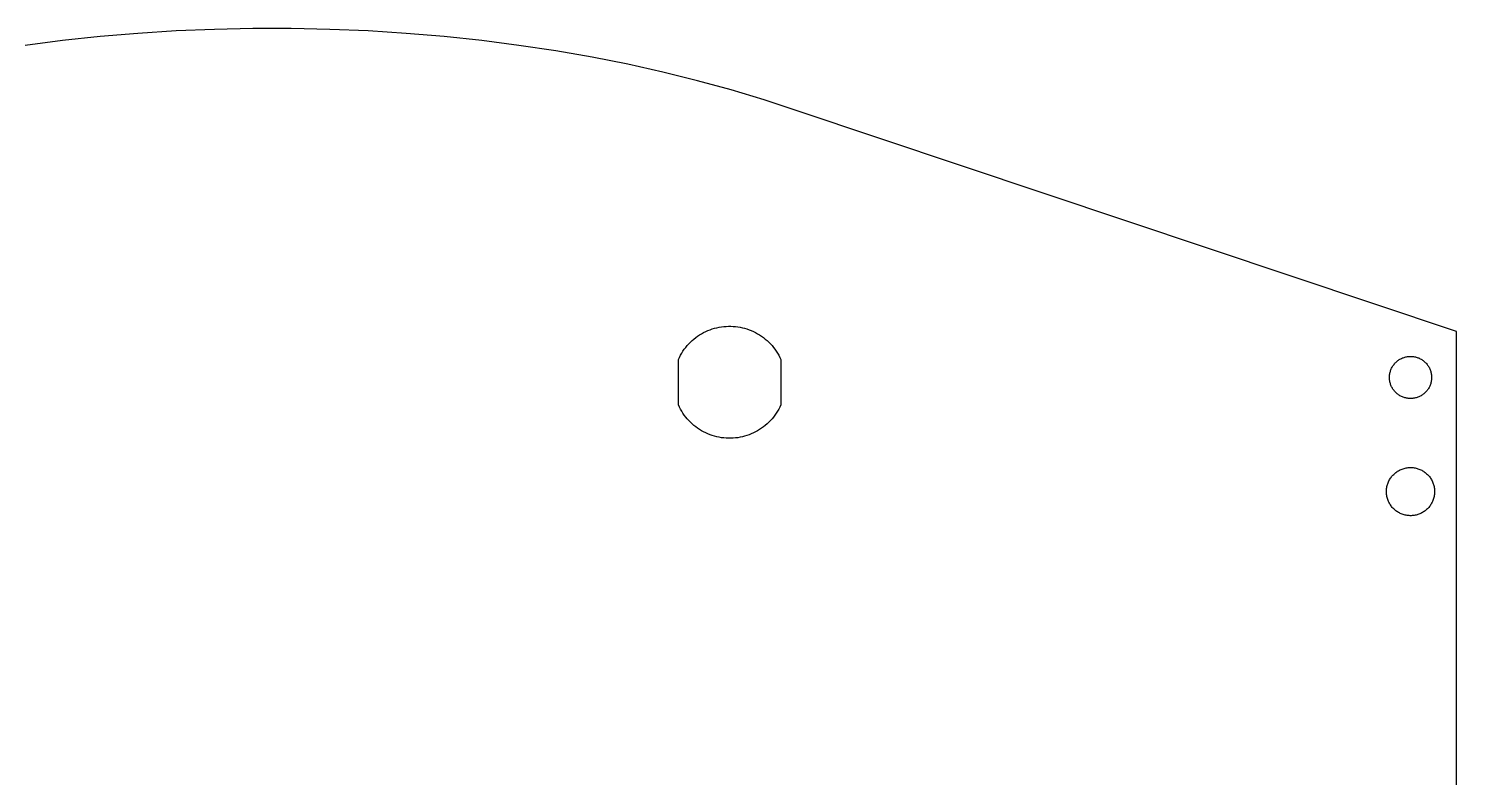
# Model space of a CAD drawing. Header units: metres. Extents: x -5.44 to 3.88, y -4.24 to 5.56.
# Drawn here: x -0.791 to 3.875, y 3.109 to 5.556 of the extents above; entities that cross this region are included whole.
import ezdxf

# ---------------------------------------------------------------- set-up
doc = ezdxf.new("R2010")
doc.units = ezdxf.units.M

msp = doc.modelspace()

# ---------------------------------------------------------------- linework, layer by layer
for p, q in [((-0.183365, 5.55304), (-0.308578, 5.54778)), ((-0.057816, 5.55566), (-0.183365, 5.55304)), ((0.067825, 5.55566), (-0.057816, 5.55566)), ((0.193359, 5.55304), (0.067825, 5.55566)), ((0.318573, 5.54778), (0.193359, 5.55304)), ((-0.680038, 5.51636), (-0.801758, 5.50073)), ((-0.557129, 5.52942), (-0.680038, 5.51636)), ((-0.433243, 5.5399), (-0.557129, 5.52942)), ((-0.308578, 5.54778), (-0.433243, 5.5399)), ((0.443237, 5.5399), (0.318573, 5.54778)), ((0.567139, 5.52942), (0.443237, 5.5399)), ((0.690048, 5.51636), (0.567139, 5.52942)), ((0.811752, 5.50073), (0.690048, 5.51636)), ((0.932037, 5.48257), (0.811752, 5.50073)), ((1.0507, 5.46191), (0.932037, 5.48257)), ((1.16754, 5.43878), (1.0507, 5.46191)), ((1.28233, 5.41324), (1.16754, 5.43878)), ((1.39488, 5.3853), (1.28233, 5.41324)), ((1.50499, 5.35503), (1.39488, 5.3853)), ((1.61247, 5.32248), (1.50499, 5.35503)), ((1.71713, 5.28772), (1.61247, 5.32248)), ((3.875, 4.56599), (1.71713, 5.28772)), ((1.43617, 4.57158), (1.44342, 4.5741)), ((1.44342, 4.5741), (1.45076, 4.57632)), ((1.45076, 4.57632), (1.45819, 4.57823)), ((1.45819, 4.57823), (1.46568, 4.57982)), ((1.46568, 4.57982), (1.47325, 4.5811)), ((1.47325, 4.5811), (1.48085, 4.58206)), ((1.48085, 4.58206), (1.48849, 4.5827)), ((1.48849, 4.5827), (1.49615, 4.58302)), ((1.49615, 4.58302), (1.50383, 4.58302)), ((1.50383, 4.58302), (1.51149, 4.5827)), ((1.51149, 4.5827), (1.51913, 4.58206)), ((1.51913, 4.58206), (1.52673, 4.5811)), ((1.52673, 4.5811), (1.5343, 4.57982)), ((1.5343, 4.57982), (1.54179, 4.57823)), ((1.54179, 4.57823), (1.54922, 4.57632)), ((1.54922, 4.57632), (1.55656, 4.5741)), ((1.55656, 4.5741), (1.56381, 4.57158)), ((1.36655, 4.52531), (1.3719, 4.53079)), ((1.3719, 4.53079), (1.3775, 4.53604)), ((1.3775, 4.53604), (1.3833, 4.54105)), ((1.3833, 4.54105), (1.38931, 4.54581)), ((1.38931, 4.54581), (1.39551, 4.55032)), ((1.39551, 4.55032), (1.4019, 4.55457)), ((1.4019, 4.55457), (1.40846, 4.55853)), ((1.40846, 4.55853), (1.41518, 4.56223)), ((1.41518, 4.56223), (1.42204, 4.56564)), ((1.42204, 4.56564), (1.42905, 4.56876)), ((1.42905, 4.56876), (1.43617, 4.57158)), ((1.56381, 4.57158), (1.57094, 4.56876)), ((1.57094, 4.56876), (1.57794, 4.56564)), ((1.57794, 4.56564), (1.58481, 4.56223)), ((1.58481, 4.56223), (1.59152, 4.55853)), ((1.59152, 4.55853), (1.59808, 4.55457)), ((1.59808, 4.55457), (1.60448, 4.55032)), ((1.60448, 4.55032), (1.61067, 4.54581)), ((1.61067, 4.54581), (1.61668, 4.54105)), ((1.61668, 4.54105), (1.6225, 4.53604)), ((1.6225, 4.53604), (1.62808, 4.53079)), ((1.62808, 4.53079), (1.63344, 4.52531)), ((3.875, -1.034), (3.875, 4.56599)), ((1.33267, 4.47426), (1.33601, 4.48138)), ((1.33601, 4.48138), (1.33957, 4.48819)), ((1.33957, 4.48819), (1.3434, 4.49483)), ((1.3434, 4.49483), (1.3475, 4.5013)), ((1.3475, 4.5013), (1.35188, 4.5076)), ((1.35188, 4.5076), (1.35652, 4.5137)), ((1.35652, 4.5137), (1.3614, 4.51961)), ((1.3614, 4.51961), (1.36655, 4.52531)), ((1.63344, 4.52531), (1.63858, 4.51961)), ((1.63858, 4.51961), (1.64346, 4.5137)), ((1.64346, 4.5137), (1.6481, 4.5076)), ((1.6481, 4.5076), (1.65248, 4.5013)), ((1.65248, 4.5013), (1.65659, 4.49483)), ((1.65659, 4.49483), (1.66042, 4.48819)), ((1.66042, 4.48819), (1.66397, 4.48138)), ((1.66397, 4.48138), (1.66731, 4.47426)), ((3.69566, 4.47807), (3.69829, 4.47925)), ((3.69829, 4.47925), (3.70097, 4.48032)), ((3.70097, 4.48032), (3.7037, 4.48126)), ((3.7037, 4.48126), (3.70647, 4.4821)), ((3.70647, 4.4821), (3.70926, 4.48282)), ((3.70926, 4.48282), (3.71208, 4.48341)), ((3.71208, 4.48341), (3.71494, 4.4839)), ((3.71494, 4.4839), (3.71779, 4.48425)), ((3.71779, 4.48425), (3.72067, 4.4845)), ((3.72067, 4.4845), (3.72356, 4.48462)), ((3.72356, 4.48462), (3.72644, 4.48462)), ((3.72644, 4.48462), (3.72932, 4.4845)), ((3.72932, 4.4845), (3.73219, 4.48425)), ((3.73219, 4.48425), (3.73506, 4.4839)), ((3.73506, 4.4839), (3.7379, 4.48341)), ((3.7379, 4.48341), (3.74072, 4.48282)), ((3.74072, 4.48282), (3.74352, 4.4821)), ((3.74352, 4.4821), (3.74628, 4.48126)), ((3.74628, 4.48126), (3.74901, 4.48032)), ((3.74901, 4.48032), (3.75169, 4.47925)), ((3.75169, 4.47925), (3.75433, 4.47807)), ((1.33267, 4.32571), (1.33267, 4.47426)), ((1.66731, 4.47426), (1.66731, 4.32571)), ((3.65761, 4.43007), (3.65826, 4.43288)), ((3.65826, 4.43288), (3.65904, 4.43565)), ((3.65904, 4.43565), (3.65993, 4.4384)), ((3.65993, 4.4384), (3.66093, 4.4411)), ((3.66093, 4.4411), (3.66205, 4.44376)), ((3.66205, 4.44376), (3.66328, 4.44638)), ((3.66328, 4.44638), (3.66461, 4.44893)), ((3.66461, 4.44893), (3.66606, 4.45143)), ((3.66606, 4.45143), (3.6676, 4.45387)), ((3.6676, 4.45387), (3.66925, 4.45624)), ((3.66925, 4.45624), (3.67101, 4.45854)), ((3.67101, 4.45854), (3.67284, 4.46075)), ((3.67284, 4.46075), (3.67477, 4.46291)), ((3.67477, 4.46291), (3.67679, 4.46497)), ((3.67679, 4.46497), (3.67889, 4.46693)), ((3.67889, 4.46693), (3.68108, 4.46883)), ((3.68108, 4.46883), (3.68333, 4.47063)), ((3.68333, 4.47063), (3.68567, 4.47232)), ((3.68567, 4.47232), (3.68808, 4.47391)), ((3.68808, 4.47391), (3.69054, 4.4754)), ((3.69054, 4.4754), (3.69307, 4.47679)), ((3.69307, 4.47679), (3.69566, 4.47807)), ((3.75433, 4.47807), (3.75691, 4.47679)), ((3.75691, 4.47679), (3.75945, 4.4754)), ((3.75945, 4.4754), (3.7619, 4.47391)), ((3.7619, 4.47391), (3.76431, 4.47232)), ((3.76431, 4.47232), (3.76665, 4.47063)), ((3.76665, 4.47063), (3.76891, 4.46883)), ((3.76891, 4.46883), (3.77109, 4.46693)), ((3.77109, 4.46693), (3.77319, 4.46497)), ((3.77319, 4.46497), (3.77522, 4.46291)), ((3.77522, 4.46291), (3.77715, 4.46075)), ((3.77715, 4.46075), (3.77899, 4.45854)), ((3.77899, 4.45854), (3.78073, 4.45624)), ((3.78073, 4.45624), (3.78238, 4.45387)), ((3.78238, 4.45387), (3.78392, 4.45143)), ((3.78392, 4.45143), (3.78537, 4.44893)), ((3.78537, 4.44893), (3.7867, 4.44638)), ((3.7867, 4.44638), (3.78793, 4.44376)), ((3.78793, 4.44376), (3.78905, 4.4411)), ((3.78905, 4.4411), (3.79005, 4.4384)), ((3.79005, 4.4384), (3.79095, 4.43565)), ((3.79095, 4.43565), (3.79172, 4.43288)), ((3.79172, 4.43288), (3.79239, 4.43007)), ((3.6561, 4.41574), (3.65616, 4.41862)), ((3.65616, 4.41286), (3.6561, 4.41574)), ((3.65616, 4.41862), (3.65634, 4.42151)), ((3.65634, 4.40997), (3.65616, 4.41286)), ((3.65634, 4.42151), (3.65663, 4.42438)), ((3.65663, 4.4071), (3.65634, 4.40997)), ((3.65663, 4.42438), (3.65706, 4.42723)), ((3.65706, 4.40425), (3.65663, 4.4071)), ((3.65706, 4.42723), (3.65761, 4.43007)), ((3.65761, 4.40141), (3.65706, 4.40425)), ((3.65826, 4.39861), (3.65761, 4.40141)), ((3.65904, 4.39583), (3.65826, 4.39861)), ((3.65993, 4.39308), (3.65904, 4.39583)), ((3.66093, 4.39038), (3.65993, 4.39308)), ((3.66205, 4.38771), (3.66093, 4.39038)), ((3.66328, 4.3851), (3.66205, 4.38771)), ((3.78793, 4.38771), (3.7867, 4.3851)), ((3.78905, 4.39038), (3.78793, 4.38771)), ((3.79005, 4.39308), (3.78905, 4.39038)), ((3.79095, 4.39583), (3.79005, 4.39308)), ((3.79172, 4.39861), (3.79095, 4.39583)), ((3.79239, 4.40141), (3.79172, 4.39861)), ((3.79239, 4.43007), (3.79292, 4.42723)), ((3.79292, 4.40425), (3.79239, 4.40141)), ((3.79292, 4.42723), (3.79335, 4.42438)), ((3.79335, 4.4071), (3.79292, 4.40425)), ((3.79335, 4.42438), (3.79366, 4.42151)), ((3.79366, 4.40997), (3.79335, 4.4071)), ((3.79366, 4.42151), (3.79382, 4.41862)), ((3.79382, 4.41286), (3.79366, 4.40997)), ((3.79382, 4.41862), (3.79388, 4.41574)), ((3.79388, 4.41574), (3.79382, 4.41286)), ((3.66461, 4.38255), (3.66328, 4.3851)), ((3.66606, 4.38005), (3.66461, 4.38255)), ((3.6676, 4.37761), (3.66606, 4.38005)), ((3.66925, 4.37524), (3.6676, 4.37761)), ((3.67101, 4.37294), (3.66925, 4.37524)), ((3.67284, 4.37073), (3.67101, 4.37294)), ((3.67477, 4.36858), (3.67284, 4.37073)), ((3.67679, 4.36652), (3.67477, 4.36858)), ((3.67889, 4.36453), (3.67679, 4.36652)), ((3.68108, 4.36266), (3.67889, 4.36453)), ((3.68333, 4.36086), (3.68108, 4.36266)), ((3.68567, 4.35916), (3.68333, 4.36086)), ((3.68808, 4.35757), (3.68567, 4.35916)), ((3.69054, 4.35608), (3.68808, 4.35757)), ((3.69307, 4.35468), (3.69054, 4.35608)), ((3.69566, 4.35339), (3.69307, 4.35468)), ((3.69829, 4.35222), (3.69566, 4.35339)), ((3.70097, 4.35117), (3.69829, 4.35222)), ((3.7037, 4.35022), (3.70097, 4.35117)), ((3.70647, 4.34938), (3.7037, 4.35022)), ((3.70926, 4.34866), (3.70647, 4.34938)), ((3.71208, 4.34807), (3.70926, 4.34866)), ((3.71494, 4.34758), (3.71208, 4.34807)), ((3.71779, 4.34721), (3.71494, 4.34758)), ((3.72067, 4.34698), (3.71779, 4.34721)), ((3.72356, 4.34686), (3.72067, 4.34698)), ((3.72644, 4.34686), (3.72356, 4.34686)), ((3.72932, 4.34698), (3.72644, 4.34686)), ((3.73219, 4.34721), (3.72932, 4.34698)), ((3.73506, 4.34758), (3.73219, 4.34721)), ((3.7379, 4.34807), (3.73506, 4.34758)), ((3.74072, 4.34866), (3.7379, 4.34807)), ((3.74352, 4.34938), (3.74072, 4.34866)), ((3.74628, 4.35022), (3.74352, 4.34938)), ((3.74901, 4.35117), (3.74628, 4.35022)), ((3.75169, 4.35222), (3.74901, 4.35117)), ((3.75433, 4.35339), (3.75169, 4.35222)), ((3.75691, 4.35468), (3.75433, 4.35339)), ((3.75945, 4.35608), (3.75691, 4.35468)), ((3.7619, 4.35757), (3.75945, 4.35608)), ((3.76431, 4.35916), (3.7619, 4.35757)), ((3.76665, 4.36086), (3.76431, 4.35916)), ((3.76891, 4.36266), (3.76665, 4.36086)), ((3.77109, 4.36453), (3.76891, 4.36266)), ((3.77319, 4.36652), (3.77109, 4.36453)), ((3.77522, 4.36858), (3.77319, 4.36652)), ((3.77715, 4.37073), (3.77522, 4.36858)), ((3.77899, 4.37294), (3.77715, 4.37073)), ((3.78073, 4.37524), (3.77899, 4.37294)), ((3.78238, 4.37761), (3.78073, 4.37524)), ((3.78392, 4.38005), (3.78238, 4.37761)), ((3.78537, 4.38255), (3.78392, 4.38005)), ((3.7867, 4.3851), (3.78537, 4.38255)), ((1.33601, 4.31859), (1.33267, 4.32571)), ((1.33957, 4.3118), (1.33601, 4.31859)), ((1.3434, 4.30516), (1.33957, 4.3118)), ((1.3475, 4.29868), (1.3434, 4.30516)), ((1.35188, 4.29239), (1.3475, 4.29868)), ((1.65248, 4.29868), (1.6481, 4.29239)), ((1.65659, 4.30516), (1.65248, 4.29868)), ((1.66042, 4.3118), (1.65659, 4.30516)), ((1.66397, 4.31859), (1.66042, 4.3118)), ((1.66731, 4.32571), (1.66397, 4.31859)), ((1.35652, 4.28629), (1.35188, 4.29239)), ((1.3614, 4.28036), (1.35652, 4.28629)), ((1.36655, 4.27467), (1.3614, 4.28036)), ((1.3719, 4.2692), (1.36655, 4.27467)), ((1.3775, 4.26395), (1.3719, 4.2692)), ((1.3833, 4.25894), (1.3775, 4.26395)), ((1.38931, 4.25417), (1.3833, 4.25894)), ((1.39551, 4.24966), (1.38931, 4.25417)), ((1.4019, 4.24542), (1.39551, 4.24966)), ((1.60448, 4.24966), (1.59808, 4.24542)), ((1.61067, 4.25417), (1.60448, 4.24966)), ((1.61668, 4.25894), (1.61067, 4.25417)), ((1.6225, 4.26395), (1.61668, 4.25894)), ((1.62808, 4.2692), (1.6225, 4.26395)), ((1.63344, 4.27467), (1.62808, 4.2692)), ((1.63858, 4.28036), (1.63344, 4.27467)), ((1.64346, 4.28629), (1.63858, 4.28036)), ((1.6481, 4.29239), (1.64346, 4.28629)), ((1.40846, 4.24146), (1.4019, 4.24542)), ((1.41518, 4.23776), (1.40846, 4.24146)), ((1.42204, 4.23434), (1.41518, 4.23776)), ((1.42905, 4.23123), (1.42204, 4.23434)), ((1.43617, 4.22841), (1.42905, 4.23123)), ((1.44342, 4.22588), (1.43617, 4.22841)), ((1.45076, 4.22366), (1.44342, 4.22588)), ((1.45819, 4.22176), (1.45076, 4.22366)), ((1.46568, 4.22017), (1.45819, 4.22176)), ((1.47325, 4.21889), (1.46568, 4.22017)), ((1.48085, 4.21793), (1.47325, 4.21889)), ((1.48849, 4.21729), (1.48085, 4.21793)), ((1.49615, 4.21696), (1.48849, 4.21729)), ((1.50383, 4.21696), (1.49615, 4.21696)), ((1.51149, 4.21729), (1.50383, 4.21696)), ((1.51913, 4.21793), (1.51149, 4.21729)), ((1.52673, 4.21889), (1.51913, 4.21793)), ((1.5343, 4.22017), (1.52673, 4.21889)), ((1.54179, 4.22176), (1.5343, 4.22017)), ((1.54922, 4.22366), (1.54179, 4.22176)), ((1.55656, 4.22588), (1.54922, 4.22366)), ((1.56381, 4.22841), (1.55656, 4.22588)), ((1.57094, 4.23123), (1.56381, 4.22841)), ((1.57794, 4.23434), (1.57094, 4.23123)), ((1.58481, 4.23776), (1.57794, 4.23434)), ((1.59152, 4.24146), (1.58481, 4.23776)), ((1.59808, 4.24542), (1.59152, 4.24146)), ((3.67738, 4.10545), (3.68005, 4.10739)), ((3.68005, 4.10739), (3.6828, 4.10922)), ((3.6828, 4.10922), (3.68562, 4.11093)), ((3.68562, 4.11093), (3.68851, 4.11252)), ((3.68851, 4.11252), (3.69147, 4.11398)), ((3.69147, 4.11398), (3.69447, 4.11533)), ((3.69447, 4.11533), (3.69754, 4.11655)), ((3.69754, 4.11655), (3.70065, 4.11763)), ((3.70065, 4.11763), (3.70381, 4.11858)), ((3.70381, 4.11858), (3.70702, 4.1194)), ((3.70702, 4.1194), (3.71024, 4.12009)), ((3.71024, 4.12009), (3.71349, 4.12064)), ((3.71349, 4.12064), (3.71677, 4.12105)), ((3.71677, 4.12105), (3.72005, 4.12132)), ((3.72005, 4.12132), (3.72334, 4.12146)), ((3.72334, 4.12146), (3.72664, 4.12146)), ((3.72664, 4.12146), (3.72993, 4.12132)), ((3.72993, 4.12132), (3.73322, 4.12105)), ((3.73322, 4.12105), (3.7365, 4.12064)), ((3.7365, 4.12064), (3.73975, 4.12009)), ((3.73975, 4.12009), (3.74297, 4.1194)), ((3.74297, 4.1194), (3.74617, 4.11858)), ((3.74617, 4.11858), (3.74933, 4.11763)), ((3.74933, 4.11763), (3.75244, 4.11655)), ((3.75244, 4.11655), (3.75551, 4.11533)), ((3.75551, 4.11533), (3.75851, 4.11398)), ((3.75851, 4.11398), (3.76147, 4.11252)), ((3.76147, 4.11252), (3.76436, 4.11093)), ((3.76436, 4.11093), (3.76718, 4.10922)), ((3.76718, 4.10922), (3.76993, 4.10739)), ((3.76993, 4.10739), (3.7726, 4.10545)), ((3.64798, 4.05911), (3.64873, 4.06232)), ((3.64873, 4.06232), (3.64961, 4.06551)), ((3.64961, 4.06551), (3.65063, 4.06863)), ((3.65063, 4.06863), (3.65178, 4.07173)), ((3.65178, 4.07173), (3.65306, 4.07477)), ((3.65306, 4.07477), (3.65446, 4.07774)), ((3.65446, 4.07774), (3.65599, 4.08067)), ((3.65599, 4.08067), (3.65764, 4.08353)), ((3.65764, 4.08353), (3.65941, 4.08632)), ((3.65941, 4.08632), (3.66129, 4.08902)), ((3.66129, 4.08902), (3.66328, 4.09164)), ((3.66328, 4.09164), (3.66539, 4.09419)), ((3.66539, 4.09419), (3.66759, 4.09665)), ((3.66759, 4.09665), (3.66991, 4.099)), ((3.66991, 4.099), (3.6723, 4.10126)), ((3.6723, 4.10126), (3.6748, 4.10341)), ((3.6748, 4.10341), (3.67738, 4.10545)), ((3.7726, 4.10545), (3.77518, 4.10341)), ((3.77518, 4.10341), (3.77768, 4.10126)), ((3.77768, 4.10126), (3.78009, 4.099)), ((3.78009, 4.099), (3.78239, 4.09665)), ((3.78239, 4.09665), (3.78459, 4.09419)), ((3.78459, 4.09419), (3.7867, 4.09164)), ((3.7867, 4.09164), (3.7887, 4.08902)), ((3.7887, 4.08902), (3.79057, 4.08632)), ((3.79057, 4.08632), (3.79234, 4.08353)), ((3.79234, 4.08353), (3.79399, 4.08067)), ((3.79399, 4.08067), (3.79552, 4.07774)), ((3.79552, 4.07774), (3.79692, 4.07477)), ((3.79692, 4.07477), (3.7982, 4.07173)), ((3.7982, 4.07173), (3.79935, 4.06863)), ((3.79935, 4.06863), (3.80037, 4.06551)), ((3.80037, 4.06551), (3.80125, 4.06232)), ((3.80125, 4.06232), (3.80202, 4.05911)), ((3.64626, 4.04274), (3.64632, 4.04604)), ((3.64632, 4.03944), (3.64626, 4.04274)), ((3.64632, 4.04604), (3.64653, 4.04933)), ((3.64653, 4.03615), (3.64632, 4.03944)), ((3.64653, 4.04933), (3.64688, 4.05261)), ((3.64688, 4.03287), (3.64653, 4.03615)), ((3.64688, 4.05261), (3.64735, 4.05588)), ((3.64735, 4.0296), (3.64688, 4.03287)), ((3.64735, 4.05588), (3.64798, 4.05911)), ((3.64798, 4.02637), (3.64735, 4.0296)), ((3.64873, 4.02316), (3.64798, 4.02637)), ((3.64961, 4.01999), (3.64873, 4.02316)), ((3.65063, 4.01685), (3.64961, 4.01999)), ((3.65178, 4.01375), (3.65063, 4.01685)), ((3.65306, 4.01071), (3.65178, 4.01375)), ((3.7982, 4.01375), (3.79692, 4.01071)), ((3.79935, 4.01685), (3.7982, 4.01375)), ((3.80037, 4.01999), (3.79935, 4.01685)), ((3.80125, 4.02316), (3.80037, 4.01999)), ((3.80202, 4.02637), (3.80125, 4.02316)), ((3.80202, 4.05911), (3.80263, 4.05588)), ((3.80263, 4.0296), (3.80202, 4.02637)), ((3.80263, 4.05588), (3.80312, 4.05261)), ((3.80312, 4.03287), (3.80263, 4.0296)), ((3.80312, 4.05261), (3.80345, 4.04933)), ((3.80345, 4.03615), (3.80312, 4.03287)), ((3.80345, 4.04933), (3.80367, 4.04604)), ((3.80367, 4.03944), (3.80345, 4.03615)), ((3.80367, 4.04604), (3.80373, 4.04274)), ((3.80373, 4.04274), (3.80367, 4.03944)), ((3.65446, 4.00774), (3.65306, 4.01071)), ((3.65599, 4.00481), (3.65446, 4.00774)), ((3.65764, 4.00195), (3.65599, 4.00481)), ((3.65941, 3.99916), (3.65764, 4.00195)), ((3.66129, 3.99646), (3.65941, 3.99916)), ((3.66328, 3.99384), (3.66129, 3.99646)), ((3.66539, 3.99129), (3.66328, 3.99384)), ((3.66759, 3.98885), (3.66539, 3.99129)), ((3.66991, 3.98648), (3.66759, 3.98885)), ((3.6723, 3.98422), (3.66991, 3.98648)), ((3.6748, 3.98207), (3.6723, 3.98422)), ((3.67738, 3.98003), (3.6748, 3.98207)), ((3.68005, 3.97809), (3.67738, 3.98003)), ((3.6828, 3.97626), (3.68005, 3.97809)), ((3.68562, 3.97455), (3.6828, 3.97626)), ((3.68851, 3.97296), (3.68562, 3.97455)), ((3.69147, 3.9715), (3.68851, 3.97296)), ((3.69447, 3.97015), (3.69147, 3.9715)), ((3.69754, 3.96893), (3.69447, 3.97015)), ((3.70065, 3.96785), (3.69754, 3.96893)), ((3.70381, 3.9669), (3.70065, 3.96785)), ((3.70702, 3.96608), (3.70381, 3.9669)), ((3.71024, 3.96539), (3.70702, 3.96608)), ((3.74297, 3.96608), (3.73975, 3.96539)), ((3.74617, 3.9669), (3.74297, 3.96608)), ((3.74933, 3.96785), (3.74617, 3.9669)), ((3.75244, 3.96893), (3.74933, 3.96785)), ((3.75551, 3.97015), (3.75244, 3.96893)), ((3.75851, 3.9715), (3.75551, 3.97015)), ((3.76147, 3.97296), (3.75851, 3.9715)), ((3.76436, 3.97455), (3.76147, 3.97296)), ((3.76718, 3.97626), (3.76436, 3.97455)), ((3.76993, 3.97809), (3.76718, 3.97626)), ((3.7726, 3.98003), (3.76993, 3.97809)), ((3.77518, 3.98207), (3.7726, 3.98003)), ((3.77768, 3.98422), (3.77518, 3.98207)), ((3.78009, 3.98648), (3.77768, 3.98422)), ((3.78239, 3.98885), (3.78009, 3.98648)), ((3.78459, 3.99129), (3.78239, 3.98885)), ((3.7867, 3.99384), (3.78459, 3.99129)), ((3.7887, 3.99646), (3.7867, 3.99384)), ((3.79057, 3.99916), (3.7887, 3.99646)), ((3.79234, 4.00195), (3.79057, 3.99916)), ((3.79399, 4.00481), (3.79234, 4.00195)), ((3.79552, 4.00774), (3.79399, 4.00481)), ((3.79692, 4.01071), (3.79552, 4.00774)), ((3.71349, 3.96484), (3.71024, 3.96539)), ((3.71677, 3.96443), (3.71349, 3.96484)), ((3.72005, 3.96416), (3.71677, 3.96443)), ((3.72334, 3.96402), (3.72005, 3.96416)), ((3.72664, 3.96402), (3.72334, 3.96402)), ((3.72993, 3.96416), (3.72664, 3.96402)), ((3.73322, 3.96443), (3.72993, 3.96416)), ((3.7365, 3.96484), (3.73322, 3.96443)), ((3.73975, 3.96539), (3.7365, 3.96484))]:
    msp.add_line(p, q)

doc.saveas('drawing.dxf')
